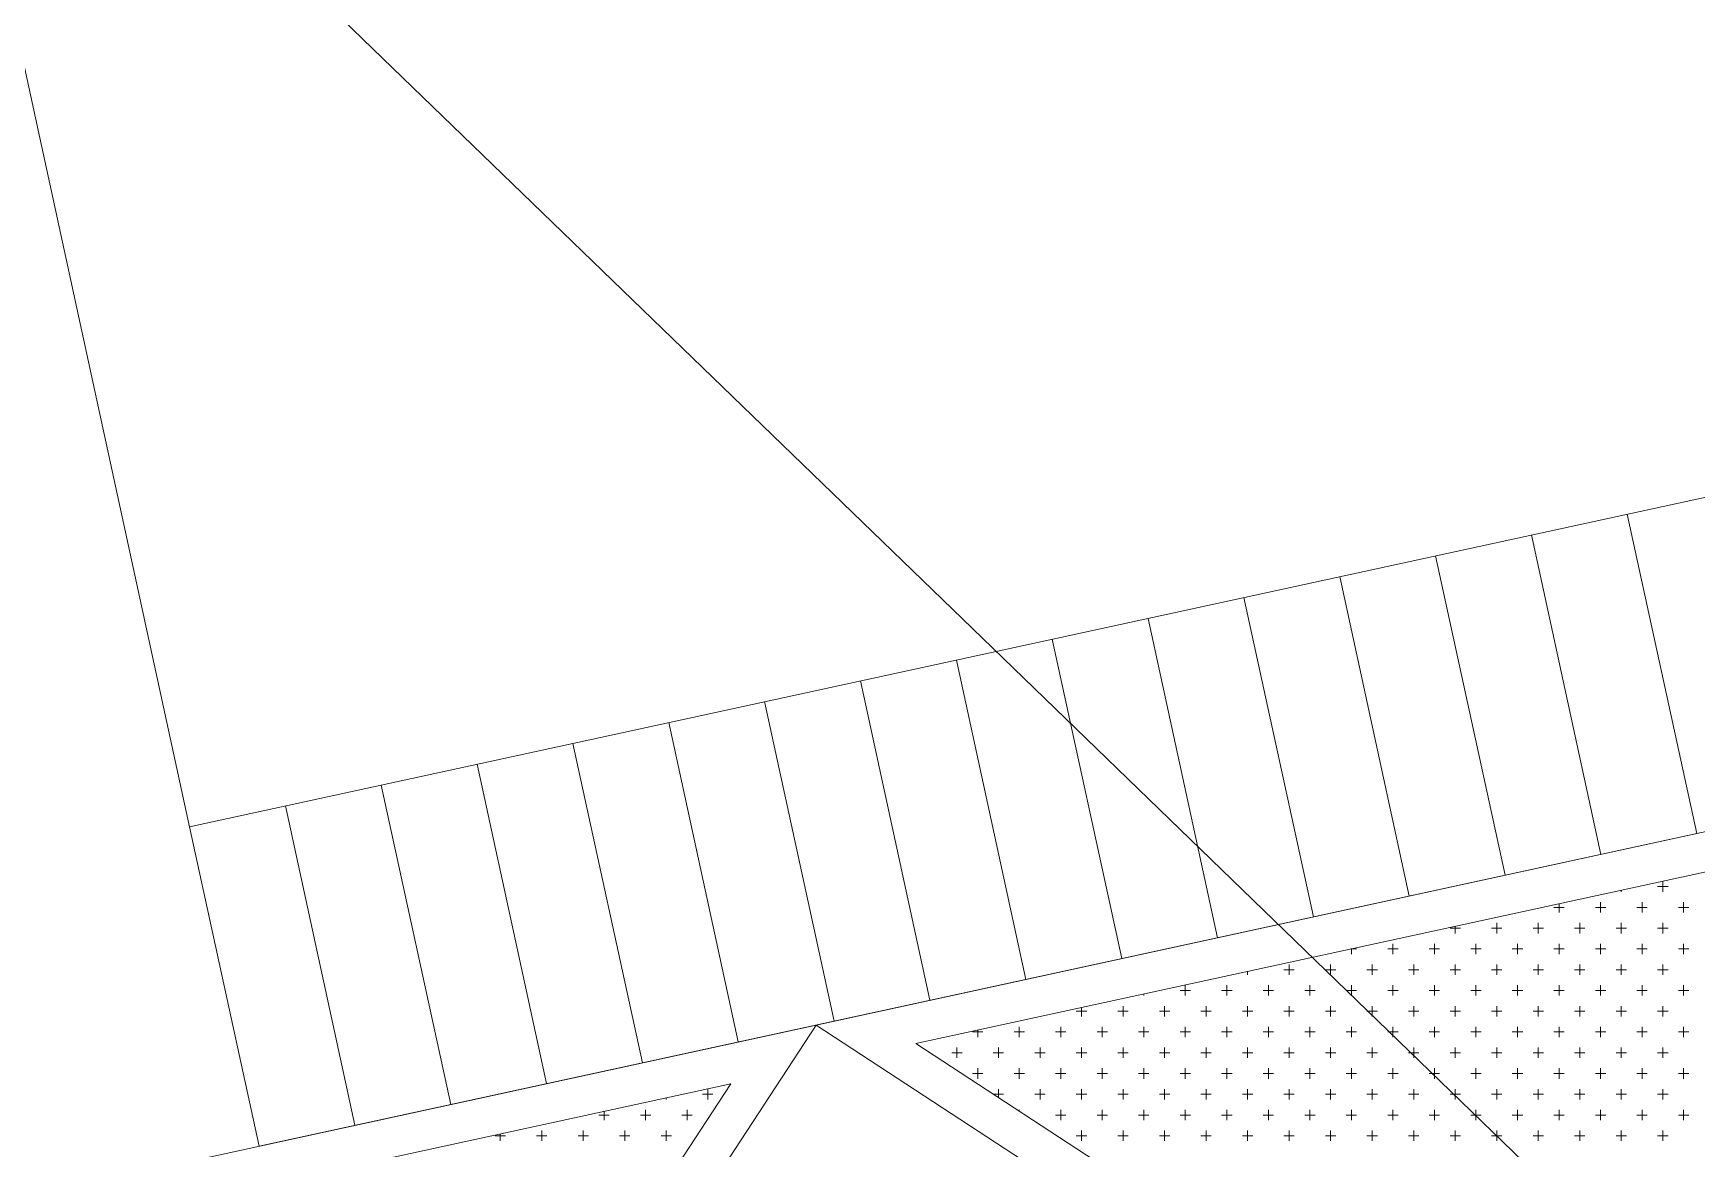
# Model space of a CAD drawing. Header units: millimetres. Extents: x -395 to 1008, y 9 to 692.
# Drawn here: x -306.39 to -301.3, y 38.38 to 41.79 of the extents above; entities that cross this region are included whole.
import ezdxf

# ---------------------------------------------------------------- set-up
doc = ezdxf.new("R2010")
doc.units = ezdxf.units.MM
doc.header["$LTSCALE"] = 0.1
doc.header["$MEASUREMENT"] = 0
doc.layers.add('.10 ultra fina', color=240, linetype='Continuous', lineweight=5)
doc.layers.add('.20', color=130, linetype='Continuous', lineweight=5)

# ---------------------------------------------------------------- blocks, each defined once
blk = doc.blocks.new('etwew')
at = {"layer": '.10 ultra fina', "color": 240, "lineweight": 5}
for p, q in [((383.5791, 116.5001), (387.2868, 99.4486)), ((387.2868, 99.4486), (397.3517, 101.6371)), ((391.6841, 100.4047), (391.8966, 99.4276)), ((391.3909, 100.341), (391.6034, 99.3638)), ((391.0978, 100.2773), (391.3103, 99.3001)), ((390.8046, 100.2135), (391.0171, 99.2363)), ((390.5115, 100.1498), (390.724, 99.1726)), ((390.2183, 100.086), (390.4308, 99.1089)), ((389.9252, 100.0223), (390.1377, 99.0451)), ((389.632, 99.9585), (389.8445, 98.9814)), ((389.3389, 99.8948), (389.5514, 98.9176)), ((389.0457, 99.8311), (389.2582, 98.8539)), ((388.7526, 99.7673), (388.9651, 98.7901)), ((393.3837, 99.7509), (389.2032, 98.8419)), ((388.4594, 99.7036), (388.6719, 98.7264)), ((388.1663, 99.6398), (388.3788, 98.6627)), ((387.8731, 99.5761), (388.0856, 98.5989)), ((393.1227, 99.5714), (389.5085, 98.7855)), ((387.58, 99.5123), (387.7925, 98.5352)), ((387.2868, 99.4486), (387.4993, 98.4714)), ((391.8966, 99.4276), (387.4993, 98.4714)), ((391.777, 99.2652), (391.8087, 99.2652)), ((391.7929, 99.2493), (391.7929, 99.2811)), ((391.4754, 99.1858), (391.4754, 99.2132)), ((391.6024, 99.1858), (391.6024, 99.2176)), ((391.6659, 99.2493), (391.6659, 99.2546)), ((391.7294, 99.1858), (391.7294, 99.2176)), ((391.8564, 99.1858), (391.8564, 99.2176)), ((391.4595, 99.2017), (391.4912, 99.2017)), ((391.5865, 99.2017), (391.6182, 99.2017)), ((391.7135, 99.2017), (391.7452, 99.2017)), ((391.8405, 99.2017), (391.8722, 99.2017)), ((391.142, 99.1382), (391.1737, 99.1382)), ((391.1579, 99.1223), (391.1579, 99.1441)), ((391.269, 99.1382), (391.3007, 99.1382)), ((391.2849, 99.1223), (391.2849, 99.1541)), ((391.396, 99.1382), (391.4277, 99.1382)), ((391.4119, 99.1223), (391.4119, 99.1541)), ((391.523, 99.1382), (391.5547, 99.1382)), ((391.5389, 99.1223), (391.5389, 99.1541)), ((391.65, 99.1382), (391.6817, 99.1382)), ((391.6659, 99.1223), (391.6659, 99.1541)), ((391.777, 99.1382), (391.8087, 99.1382)), ((391.7929, 99.1223), (391.7929, 99.1541)), ((390.8385, 99.0747), (390.8562, 99.0747)), ((390.8404, 99.0588), (390.8404, 99.0751)), ((390.9515, 99.0747), (390.9832, 99.0747)), ((390.9674, 99.0588), (390.9674, 99.0906)), ((391.0785, 99.0747), (391.1102, 99.0747)), ((391.0944, 99.0588), (391.0944, 99.0906)), ((391.2055, 99.0747), (391.2372, 99.0747)), ((391.2214, 99.0588), (391.2214, 99.0906)), ((391.3325, 99.0747), (391.3642, 99.0747)), ((391.3484, 99.0588), (391.3484, 99.0906)), ((391.4595, 99.0747), (391.4912, 99.0747)), ((391.4754, 99.0588), (391.4754, 99.0906)), ((391.5865, 99.0747), (391.6182, 99.0747)), ((391.6024, 99.0588), (391.6024, 99.0906)), ((391.7135, 99.0747), (391.7452, 99.0747)), ((391.7294, 99.0588), (391.7294, 99.0906)), ((391.8405, 99.0747), (391.8722, 99.0747)), ((391.8564, 99.0588), (391.8564, 99.0906)), ((390.634, 99.0112), (390.6657, 99.0112)), ((390.6499, 98.9953), (390.6499, 99.0271)), ((390.761, 99.0112), (390.7927, 99.0112)), ((390.7769, 98.9953), (390.7769, 99.0271)), ((390.888, 99.0112), (390.9197, 99.0112)), ((390.9039, 98.9953), (390.9039, 99.0271)), ((391.015, 99.0112), (391.0467, 99.0112)), ((391.0309, 98.9953), (391.0309, 99.0271)), ((391.142, 99.0112), (391.1737, 99.0112)), ((391.1579, 98.9953), (391.1579, 99.0271)), ((391.269, 99.0112), (391.3007, 99.0112)), ((391.2849, 98.9953), (391.2849, 99.0271)), ((391.396, 99.0112), (391.4277, 99.0112)), ((391.4119, 98.9953), (391.4119, 99.0271)), ((391.523, 99.0112), (391.5547, 99.0112)), ((391.5389, 98.9953), (391.5389, 99.0271)), ((391.65, 99.0112), (391.6817, 99.0112)), ((391.6659, 98.9953), (391.6659, 99.0271)), ((391.777, 99.0112), (391.8087, 99.0112)), ((391.7929, 98.9953), (391.7929, 99.0271)), ((390.3324, 98.9318), (390.3324, 98.9636)), ((390.4594, 98.9318), (390.4594, 98.9636)), ((390.5229, 98.9953), (390.5229, 99.0061)), ((390.5864, 98.9318), (390.5864, 98.9636)), ((390.7134, 98.9318), (390.7134, 98.9636)), ((390.8404, 98.9318), (390.8404, 98.9636)), ((390.9674, 98.9318), (390.9674, 98.9636)), ((391.0944, 98.9318), (391.0944, 98.9636)), ((391.2214, 98.9318), (391.2214, 98.9636)), ((391.3484, 98.9318), (391.3484, 98.9636)), ((391.4754, 98.9318), (391.4754, 98.9636)), ((391.6024, 98.9318), (391.6024, 98.9636)), ((391.7294, 98.9318), (391.7294, 98.9636)), ((391.8564, 98.9318), (391.8564, 98.9636)), ((390.2054, 98.9318), (390.2054, 98.937)), ((390.3165, 98.9477), (390.3482, 98.9477)), ((390.4435, 98.9477), (390.4752, 98.9477)), ((390.5705, 98.9477), (390.6022, 98.9477)), ((390.6975, 98.9477), (390.7292, 98.9477)), ((390.8245, 98.9477), (390.8562, 98.9477)), ((390.9515, 98.9477), (390.9832, 98.9477)), ((391.0785, 98.9477), (391.1102, 98.9477)), ((391.2055, 98.9477), (391.2372, 98.9477)), ((391.3325, 98.9477), (391.3642, 98.9477)), ((391.4595, 98.9477), (391.4912, 98.9477)), ((391.5865, 98.9477), (391.6182, 98.9477)), ((391.7135, 98.9477), (391.7452, 98.9477)), ((391.8405, 98.9477), (391.8722, 98.9477)), ((389.999, 98.8842), (390.0307, 98.8842)), ((390.0149, 98.8683), (390.0149, 98.8956)), ((390.126, 98.8842), (390.1577, 98.8842)), ((390.1419, 98.8683), (390.1419, 98.9001)), ((390.253, 98.8842), (390.2847, 98.8842)), ((390.2689, 98.8683), (390.2689, 98.9001)), ((390.38, 98.8842), (390.4117, 98.8842)), ((390.3959, 98.8683), (390.3959, 98.9001)), ((390.507, 98.8842), (390.5387, 98.8842)), ((390.5229, 98.8683), (390.5229, 98.9001)), ((390.634, 98.8842), (390.6657, 98.8842)), ((390.6499, 98.8683), (390.6499, 98.9001)), ((390.761, 98.8842), (390.7927, 98.8842)), ((390.7769, 98.8683), (390.7769, 98.9001)), ((390.888, 98.8842), (390.9197, 98.8842)), ((390.9039, 98.8683), (390.9039, 98.9001)), ((391.015, 98.8842), (391.0467, 98.8842)), ((391.0309, 98.8683), (391.0309, 98.9001)), ((391.142, 98.8842), (391.1737, 98.8842)), ((391.1579, 98.8683), (391.1579, 98.9001)), ((391.269, 98.8842), (391.3007, 98.8842)), ((391.2849, 98.8683), (391.2849, 98.9001)), ((391.396, 98.8842), (391.4277, 98.8842)), ((391.4119, 98.8683), (391.4119, 98.9001)), ((391.523, 98.8842), (391.5547, 98.8842)), ((391.5389, 98.8683), (391.5389, 98.9001)), ((391.65, 98.8842), (391.6817, 98.8842)), ((391.6659, 98.8683), (391.6659, 98.9001)), ((391.777, 98.8842), (391.8087, 98.8842)), ((391.7929, 98.8683), (391.7929, 98.9001)), ((389.2032, 98.8419), (383.2338, 89.7218)), ((389.2032, 98.8419), (385.2284, 97.9776)), ((387.615, 96.4155), (389.2032, 98.8419)), ((389.2032, 98.8419), (391.7133, 97.199)), ((389.2032, 98.8419), (391.7133, 97.199)), ((389.6815, 98.8207), (389.7132, 98.8207)), ((389.6974, 98.8048), (389.6974, 98.8266)), ((389.8085, 98.8207), (389.8402, 98.8207)), ((389.8244, 98.8048), (389.8244, 98.8366)), ((389.9355, 98.8207), (389.9672, 98.8207)), ((389.9514, 98.8048), (389.9514, 98.8366)), ((390.0625, 98.8207), (390.0942, 98.8207)), ((390.0784, 98.8048), (390.0784, 98.8366)), ((390.1895, 98.8207), (390.2212, 98.8207)), ((390.2054, 98.8048), (390.2054, 98.8366)), ((390.3165, 98.8207), (390.3482, 98.8207)), ((390.3324, 98.8048), (390.3324, 98.8366)), ((390.4435, 98.8207), (390.4752, 98.8207)), ((390.4594, 98.8048), (390.4594, 98.8366)), ((390.5705, 98.8207), (390.6022, 98.8207)), ((390.5864, 98.8048), (390.5864, 98.8366)), ((390.6975, 98.8207), (390.7292, 98.8207)), ((390.7134, 98.8048), (390.7134, 98.8366)), ((390.8245, 98.8207), (390.8562, 98.8207)), ((390.8404, 98.8048), (390.8404, 98.8366)), ((390.9515, 98.8207), (390.9832, 98.8207)), ((390.9674, 98.8048), (390.9674, 98.8366)), ((391.0785, 98.8207), (391.1102, 98.8207)), ((391.0944, 98.8048), (391.0944, 98.8366)), ((391.2055, 98.8207), (391.2372, 98.8207)), ((391.2214, 98.8048), (391.2214, 98.8366)), ((391.3325, 98.8207), (391.3642, 98.8207)), ((391.3484, 98.8048), (391.3484, 98.8366)), ((391.4595, 98.8207), (391.4912, 98.8207)), ((391.4754, 98.8048), (391.4754, 98.8366)), ((391.5865, 98.8207), (391.6182, 98.8207)), ((391.6024, 98.8048), (391.6024, 98.8366)), ((391.7135, 98.8207), (391.7452, 98.8207)), ((391.7294, 98.8048), (391.7294, 98.8366)), ((391.8405, 98.8207), (391.8722, 98.8207)), ((391.8564, 98.8048), (391.8564, 98.8366)), ((389.5085, 98.7855), (391.6787, 97.3651)), ((389.618, 98.7572), (389.6497, 98.7572)), ((389.6339, 98.7413), (389.6339, 98.7731)), ((389.745, 98.7572), (389.7767, 98.7572)), ((389.7609, 98.7413), (389.7609, 98.7731)), ((389.872, 98.7572), (389.9037, 98.7572)), ((389.8879, 98.7413), (389.8879, 98.7731)), ((389.999, 98.7572), (390.0307, 98.7572)), ((390.0149, 98.7413), (390.0149, 98.7731)), ((390.126, 98.7572), (390.1577, 98.7572)), ((390.1419, 98.7413), (390.1419, 98.7731)), ((390.253, 98.7572), (390.2847, 98.7572)), ((390.2689, 98.7413), (390.2689, 98.7731)), ((390.38, 98.7572), (390.4117, 98.7572)), ((390.3959, 98.7413), (390.3959, 98.7731)), ((390.507, 98.7572), (390.5387, 98.7572)), ((390.5229, 98.7413), (390.5229, 98.7731)), ((390.634, 98.7572), (390.6657, 98.7572)), ((390.6499, 98.7413), (390.6499, 98.7731)), ((390.761, 98.7572), (390.7927, 98.7572)), ((390.7769, 98.7413), (390.7769, 98.7731)), ((390.888, 98.7572), (390.9197, 98.7572)), ((390.9039, 98.7413), (390.9039, 98.7731)), ((391.015, 98.7572), (391.0467, 98.7572)), ((391.0309, 98.7413), (391.0309, 98.7731)), ((391.142, 98.7572), (391.1737, 98.7572)), ((391.1579, 98.7413), (391.1579, 98.7731)), ((391.269, 98.7572), (391.3007, 98.7572)), ((391.2849, 98.7413), (391.2849, 98.7731)), ((391.396, 98.7572), (391.4277, 98.7572)), ((391.4119, 98.7413), (391.4119, 98.7731)), ((391.523, 98.7572), (391.5547, 98.7572)), ((391.5389, 98.7413), (391.5389, 98.7731)), ((391.65, 98.7572), (391.6817, 98.7572)), ((391.6659, 98.7413), (391.6659, 98.7731)), ((391.777, 98.7572), (391.8087, 98.7572)), ((391.7929, 98.7413), (391.7929, 98.7731)), ((389.6974, 98.6778), (389.6974, 98.7096)), ((389.8244, 98.6778), (389.8244, 98.7096)), ((389.9514, 98.6778), (389.9514, 98.7096)), ((390.0784, 98.6778), (390.0784, 98.7096)), ((390.2054, 98.6778), (390.2054, 98.7096)), ((390.3324, 98.6778), (390.3324, 98.7096)), ((390.4594, 98.6778), (390.4594, 98.7096)), ((390.5864, 98.6778), (390.5864, 98.7096)), ((390.7134, 98.6778), (390.7134, 98.7096)), ((390.8404, 98.6778), (390.8404, 98.7096)), ((390.9674, 98.6778), (390.9674, 98.7096)), ((391.0944, 98.6778), (391.0944, 98.7096)), ((391.2214, 98.6778), (391.2214, 98.7096)), ((391.3484, 98.6778), (391.3484, 98.7096)), ((391.4754, 98.6778), (391.4754, 98.7096)), ((391.6024, 98.6778), (391.6024, 98.7096)), ((391.7294, 98.6778), (391.7294, 98.7096)), ((391.8564, 98.6778), (391.8564, 98.7096)), ((388.9423, 98.6624), (385.5337, 97.9212)), ((387.5804, 96.5816), (388.9423, 98.6624)), ((389.6815, 98.6937), (389.7132, 98.6937)), ((389.8085, 98.6937), (389.8402, 98.6937)), ((389.9355, 98.6937), (389.9672, 98.6937)), ((390.0625, 98.6937), (390.0942, 98.6937)), ((390.1895, 98.6937), (390.2212, 98.6937)), ((390.3165, 98.6937), (390.3482, 98.6937)), ((390.4435, 98.6937), (390.4752, 98.6937)), ((390.5705, 98.6937), (390.6022, 98.6937)), ((390.6975, 98.6937), (390.7292, 98.6937)), ((390.8245, 98.6937), (390.8562, 98.6937)), ((390.9515, 98.6937), (390.9832, 98.6937)), ((391.0785, 98.6937), (391.1102, 98.6937)), ((391.2055, 98.6937), (391.2372, 98.6937)), ((391.3325, 98.6937), (391.3642, 98.6937)), ((391.4595, 98.6937), (391.4912, 98.6937)), ((391.5865, 98.6937), (391.6182, 98.6937)), ((391.7135, 98.6937), (391.7452, 98.6937)), ((391.8405, 98.6937), (391.8722, 98.6937)), ((388.7449, 98.6143), (388.7449, 98.6195)), ((388.856, 98.6302), (388.8877, 98.6302)), ((388.8719, 98.6143), (388.8719, 98.6461)), ((389.7458, 98.6302), (389.7767, 98.6302)), ((389.7609, 98.6204), (389.7609, 98.6461)), ((389.872, 98.6302), (389.9037, 98.6302)), ((389.8879, 98.6143), (389.8879, 98.6461)), ((389.999, 98.6302), (390.0307, 98.6302)), ((390.0149, 98.6143), (390.0149, 98.6461)), ((390.126, 98.6302), (390.1577, 98.6302)), ((390.1419, 98.6143), (390.1419, 98.6461)), ((390.253, 98.6302), (390.2847, 98.6302)), ((390.2689, 98.6143), (390.2689, 98.6461)), ((390.38, 98.6302), (390.4117, 98.6302)), ((390.3959, 98.6143), (390.3959, 98.6461)), ((390.507, 98.6302), (390.5387, 98.6302)), ((390.5229, 98.6143), (390.5229, 98.6461)), ((390.634, 98.6302), (390.6657, 98.6302)), ((390.6499, 98.6143), (390.6499, 98.6461)), ((390.761, 98.6302), (390.7927, 98.6302)), ((390.7769, 98.6143), (390.7769, 98.6461)), ((390.888, 98.6302), (390.9197, 98.6302)), ((390.9039, 98.6143), (390.9039, 98.6461)), ((391.015, 98.6302), (391.0467, 98.6302)), ((391.0309, 98.6143), (391.0309, 98.6461)), ((391.142, 98.6302), (391.1737, 98.6302)), ((391.1579, 98.6143), (391.1579, 98.6461)), ((391.269, 98.6302), (391.3007, 98.6302)), ((391.2849, 98.6143), (391.2849, 98.6461)), ((391.396, 98.6302), (391.4277, 98.6302)), ((391.4119, 98.6143), (391.4119, 98.6461)), ((391.523, 98.6302), (391.5547, 98.6302)), ((391.5389, 98.6143), (391.5389, 98.6461)), ((391.65, 98.6302), (391.6817, 98.6302)), ((391.6659, 98.6143), (391.6659, 98.6461)), ((391.777, 98.6302), (391.8087, 98.6302)), ((391.7929, 98.6143), (391.7929, 98.6461)), ((388.5385, 98.5667), (388.5702, 98.5667)), ((388.5544, 98.5508), (388.5544, 98.578)), ((388.6655, 98.5667), (388.6972, 98.5667)), ((388.6814, 98.5508), (388.6814, 98.5826)), ((388.7925, 98.5667), (388.8242, 98.5667)), ((388.8084, 98.5508), (388.8084, 98.5826)), ((389.8244, 98.5788), (389.8244, 98.5826)), ((389.9355, 98.5667), (389.9672, 98.5667)), ((389.9514, 98.5508), (389.9514, 98.5826)), ((390.0625, 98.5667), (390.0942, 98.5667)), ((390.0784, 98.5508), (390.0784, 98.5826)), ((390.1895, 98.5667), (390.2212, 98.5667)), ((390.2054, 98.5508), (390.2054, 98.5826)), ((390.3165, 98.5667), (390.3482, 98.5667)), ((390.3324, 98.5508), (390.3324, 98.5826)), ((390.4435, 98.5667), (390.4752, 98.5667)), ((390.4594, 98.5508), (390.4594, 98.5826)), ((390.5705, 98.5667), (390.6022, 98.5667)), ((390.5864, 98.5508), (390.5864, 98.5826)), ((390.6975, 98.5667), (390.7292, 98.5667)), ((390.7134, 98.5508), (390.7134, 98.5826)), ((390.8245, 98.5667), (390.8562, 98.5667)), ((390.8404, 98.5508), (390.8404, 98.5826)), ((390.9515, 98.5667), (390.9832, 98.5667)), ((390.9674, 98.5508), (390.9674, 98.5826)), ((391.0785, 98.5667), (391.1102, 98.5667)), ((391.0944, 98.5508), (391.0944, 98.5826)), ((391.2055, 98.5667), (391.2372, 98.5667)), ((391.2214, 98.5508), (391.2214, 98.5826)), ((391.3325, 98.5667), (391.3642, 98.5667)), ((391.3484, 98.5508), (391.3484, 98.5826)), ((391.4595, 98.5667), (391.4912, 98.5667)), ((391.4754, 98.5508), (391.4754, 98.5826)), ((391.5865, 98.5667), (391.6182, 98.5667)), ((391.6024, 98.5508), (391.6024, 98.5826)), ((391.7135, 98.5667), (391.7452, 98.5667)), ((391.7294, 98.5508), (391.7294, 98.5826)), ((391.8405, 98.5667), (391.8722, 98.5667)), ((391.8564, 98.5508), (391.8564, 98.5826)), ((388.221, 98.5032), (388.2527, 98.5032)), ((388.2369, 98.4873), (388.2369, 98.509)), ((388.348, 98.5032), (388.3797, 98.5032)), ((388.3639, 98.4873), (388.3639, 98.5191)), ((388.475, 98.5032), (388.5067, 98.5032)), ((388.4909, 98.4873), (388.4909, 98.5191)), ((388.602, 98.5032), (388.6337, 98.5032)), ((388.6179, 98.4873), (388.6179, 98.5191)), ((388.729, 98.5032), (388.7607, 98.5032)), ((388.7449, 98.4873), (388.7449, 98.5191)), ((389.999, 98.5032), (390.0307, 98.5032)), ((390.0149, 98.4873), (390.0149, 98.5191)), ((390.126, 98.5032), (390.1577, 98.5032)), ((390.1419, 98.4873), (390.1419, 98.5191)), ((390.253, 98.5032), (390.2847, 98.5032)), ((390.2689, 98.4873), (390.2689, 98.5191)), ((390.38, 98.5032), (390.4117, 98.5032)), ((390.3959, 98.4873), (390.3959, 98.5191)), ((390.507, 98.5032), (390.5387, 98.5032)), ((390.5229, 98.4873), (390.5229, 98.5191)), ((390.634, 98.5032), (390.6657, 98.5032)), ((390.6499, 98.4873), (390.6499, 98.5191)), ((390.761, 98.5032), (390.7927, 98.5032)), ((390.7769, 98.4873), (390.7769, 98.5191)), ((390.888, 98.5032), (390.9197, 98.5032)), ((390.9039, 98.4873), (390.9039, 98.5191)), ((391.015, 98.5032), (391.0467, 98.5032)), ((391.0309, 98.4873), (391.0309, 98.5191)), ((391.142, 98.5032), (391.1737, 98.5032)), ((391.1579, 98.4873), (391.1579, 98.5191)), ((391.269, 98.5032), (391.3007, 98.5032)), ((391.2849, 98.4873), (391.2849, 98.5191)), ((391.396, 98.5032), (391.4277, 98.5032)), ((391.4119, 98.4873), (391.4119, 98.5191)), ((391.523, 98.5032), (391.5547, 98.5032)), ((391.5389, 98.4873), (391.5389, 98.5191)), ((391.65, 98.5032), (391.6817, 98.5032)), ((391.6659, 98.4873), (391.6659, 98.5191)), ((391.777, 98.5032), (391.8087, 98.5032)), ((391.7929, 98.4873), (391.7929, 98.5191))]:
    blk.add_line(p, q, dxfattribs=at)

msp = doc.modelspace()

# ---------------------------------------------------------------- linework, layer by layer
at = {"layer": '.20', "color": 130, "lineweight": 20}
msp.add_lwpolyline([(-317.1163, 53.1315), (-314.1084, 50.2178), (-311.1931, 47.3947), (-308.4503, 44.7397), (-305.8738, 42.2464), (-303.4576, 39.9086), (-301.1954, 37.7202), (-299.081, 35.6749), (-297.1083, 33.7665), (-295.2712, 31.9889), (-293.5634, 30.3358), (-291.9789, 28.801), (-290.5114, 27.3784)], dxfattribs=at)

# ---------------------------------------------------------------- block references
at = {"layer": '.10 ultra fina', "color": 240, "lineweight": 5}
msp.add_blockref('etwew', (-693.1998, -60.0867), dxfattribs=at)

doc.saveas('drawing.dxf')
